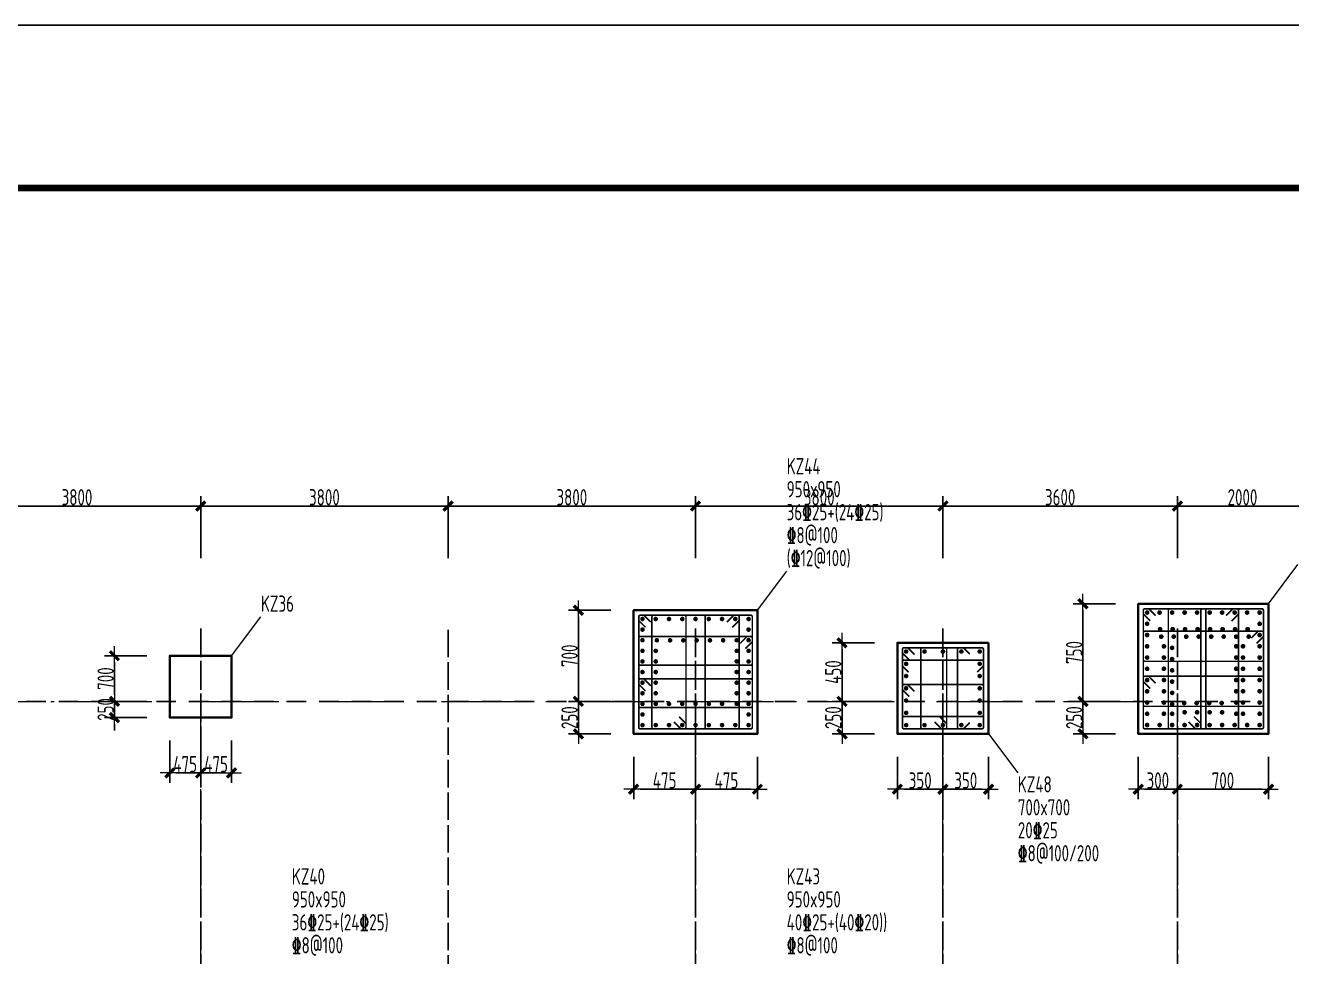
# Model space of a CAD drawing. Header units: millimetres. Extents: x 539196 to 807275, y 431843 to 1156631.
# Drawn here: x 632175 to 651624, y 1006237 to 1020543 of the extents above; entities that cross this region are included whole.
import ezdxf
from ezdxf.enums import TextEntityAlignment as Align

# ---------------------------------------------------------------- set-up
doc = ezdxf.new("R2010")
doc.units = ezdxf.units.MM
doc.header["$MEASUREMENT"] = 0
for name, pattern in [('DOTE', [2.42, 2, -0.2, 0.02, -0.2]), ('点划线', [1850, 1200, -300, 50, -300]), ('虚线', [500, 300, -200])]:
    doc.linetypes.add(name, pattern=pattern)
doc.layers.add('DOTE', color=1, linetype='DOTE')
doc.layers.add('PUB_TITLE', color=4, linetype='Continuous')
for name, color, linetype, lineweight in [('柱尺寸标注', 3, 'Continuous', 18), ('柱标注引线', 2, 'Continuous', 18), ('柱箍筋', 1, 'Continuous', 25), ('柱纵筋', 1, 'Continuous', 70), ('柱集中标注', 2, 'Continuous', 18), ('砼柱', 2, 'Continuous', 35), ('网格', 9, '点划线', 18), ('轴线标注', 3, 'Continuous', 18)]:
    doc.layers.add(name, color=color, linetype=linetype, lineweight=lineweight)
doc.styles.add('样式 1_yjk_yjk_yjk_yjk_yjk', font='yjkeng.shx', dxfattribs={"width": 0.7, "bigfont": 'yjkchn.shx'})
doc.dimstyles.new('盈建科结构_yjk_yjk_yjk_yjk_yjk', dxfattribs={"dimscale": 100, "dimtxt": 2.5, "dimasz": 1, "dimexe": 1.5, "dimexo": 0.625, "dimgap": 0.1, "dimtad": 1, "dimdec": 0, "dimrnd": 1, "dimzin": 0, "dimdsep": 46, "dimtxsty": '样式 1_yjk_yjk_yjk_yjk_yjk', "dimblk": '_yjkbk', "dimblk1": 'ARCHTICK', "dimblk2": 'ARCHTICK', "dimcen": 0.09, "dimadec": 0, "dimazin": 0, "dimtfac": 1, "dimtdec": 4, "dimtix": 1, "dimtmove": 2, "dimatfit": 3, "dimfxl": 0, "dimtolj": 1, "dimtzin": 0, "dimarcsym": 0})

# ---------------------------------------------------------------- blocks, each defined once
blk = doc.blocks.new('_yjkbk')
blk.add_line((-1, 0), (1.5, 0))
blk.add_lwpolyline([(-0.7, -0.7, 0.5, 0.5, 0), (0.7, 0.7, 0.5, 0.5, 0)], format="xyseb")
blk = doc.blocks.new('*D1696')
at = {"layer": 'Defpoints', "color": 0}
for p in [(634393, 1009909), (634868, 1009909), (634868, 1009059)]:
    blk.add_point(p, dxfattribs=at)
at = {"layer": '柱尺寸标注', "color": 0, "lineweight": -2}
for p, q in [((634393, 1009559), (634393, 1008909)), ((634868, 1009559), (634868, 1008909)), ((634493, 1009059), (634768, 1009059))]:
    blk.add_line(p, q, dxfattribs=at)
at = {"layer": '柱尺寸标注', "color": 0, "lineweight": -2, "xscale": 100, "yscale": 100, "zscale": 100, "rotation": 180}
blk.add_blockref('_yjkbk', (634393, 1009059), dxfattribs=at)
at = {"layer": '柱尺寸标注', "color": 0, "lineweight": -2, "xscale": 100, "yscale": 100, "zscale": 100}
blk.add_blockref('_yjkbk', (634868, 1009059), dxfattribs=at)
at = {"layer": '柱尺寸标注', "color": 0, "insert": (634630, 1009194), "char_height": 250, "attachment_point": 5, "style": '样式 1_yjk_yjk_yjk_yjk_yjk'}
blk.add_mtext('\\A1;475', dxfattribs=at)
blk = doc.blocks.new('_ARCHTICK')
at = {"color": 0, "linetype": 'ByBlock', "const_width": 0.15}
blk.add_lwpolyline([(-0.5, -0.5), (0.5, 0.5)], dxfattribs=at)
blk = doc.blocks.new('*D1697')
at = {"layer": 'Defpoints', "color": 0}
for p in [(634868, 1009909), (635343, 1009909), (635343, 1009059)]:
    blk.add_point(p, dxfattribs=at)
at = {"layer": '柱尺寸标注', "color": 0, "lineweight": -2}
for p, q in [((634868, 1009559), (634868, 1008909)), ((635343, 1009559), (635343, 1008909)), ((634968, 1009059), (635243, 1009059))]:
    blk.add_line(p, q, dxfattribs=at)
at = {"layer": '柱尺寸标注', "color": 0, "lineweight": -2, "xscale": 100, "yscale": 100, "zscale": 100, "rotation": 180}
blk.add_blockref('_yjkbk', (634868, 1009059), dxfattribs=at)
at = {"layer": '柱尺寸标注', "color": 0, "lineweight": -2, "xscale": 100, "yscale": 100, "zscale": 100}
blk.add_blockref('_yjkbk', (635343, 1009059), dxfattribs=at)
at = {"layer": '柱尺寸标注', "color": 0, "insert": (635105, 1009194), "char_height": 250, "attachment_point": 5, "style": '样式 1_yjk_yjk_yjk_yjk_yjk'}
blk.add_mtext('\\A1;475', dxfattribs=at)
blk = doc.blocks.new('*D1698')
at = {"layer": 'Defpoints', "color": 0}
for p in [(634393, 1010859), (633543, 1010159), (634393, 1010159)]:
    blk.add_point(p, dxfattribs=at)
at = {"layer": '柱尺寸标注', "color": 0, "lineweight": -2}
for p, q in [((634043, 1010859), (633393, 1010859)), ((633543, 1010759), (633543, 1010259)), ((634043, 1010159), (633393, 1010159))]:
    blk.add_line(p, q, dxfattribs=at)
at = {"layer": '柱尺寸标注', "color": 0, "lineweight": -2, "xscale": 100, "yscale": 100, "zscale": 100}
for p, rotation in [((633543, 1010859), 90), ((633543, 1010159), 270)]:
    blk.add_blockref('_yjkbk', p, dxfattribs=dict(at, rotation=rotation))
at = {"layer": '柱尺寸标注', "color": 0, "insert": (633408, 1010509), "char_height": 250, "attachment_point": 5, "rotation": 90, "style": '样式 1_yjk_yjk_yjk_yjk_yjk'}
blk.add_mtext('\\A1;700', dxfattribs=at)
blk = doc.blocks.new('*D1699')
at = {"layer": 'Defpoints', "color": 0}
for p in [(634393, 1010159), (633543, 1009909), (634393, 1009909)]:
    blk.add_point(p, dxfattribs=at)
at = {"layer": '柱尺寸标注', "color": 0, "lineweight": -2}
for p, q in [((633543, 1010259), (633543, 1010359)), ((634043, 1010159), (633393, 1010159)), ((633543, 1010159), (633543, 1009909)), ((634043, 1009909), (633393, 1009909)), ((633543, 1009809), (633543, 1009709))]:
    blk.add_line(p, q, dxfattribs=at)
at = {"layer": '柱尺寸标注', "color": 0, "lineweight": -2, "xscale": 100, "yscale": 100, "zscale": 100}
for p, rotation in [((633543, 1010159), 270), ((633543, 1009909), 90)]:
    blk.add_blockref('_yjkbk', p, dxfattribs=dict(at, rotation=rotation))
at = {"layer": '柱尺寸标注', "color": 0, "insert": (633408, 1010034), "char_height": 250, "attachment_point": 5, "rotation": 90, "style": '样式 1_yjk_yjk_yjk_yjk_yjk'}
blk.add_mtext('\\A1;250', dxfattribs=at)
blk = doc.blocks.new('*D1712')
at = {"layer": 'Defpoints', "color": 0}
for p in [(641518, 1009659), (642468, 1009659), (642468, 1008809)]:
    blk.add_point(p, dxfattribs=at)
at = {"layer": '柱尺寸标注', "color": 0, "lineweight": -2}
for p, q in [((641518, 1009309), (641518, 1008659)), ((642468, 1009309), (642468, 1008659)), ((641618, 1008809), (642368, 1008809))]:
    blk.add_line(p, q, dxfattribs=at)
at = {"layer": '柱尺寸标注', "color": 0, "lineweight": -2, "xscale": 100, "yscale": 100, "zscale": 100, "rotation": 180}
blk.add_blockref('_yjkbk', (641518, 1008809), dxfattribs=at)
at = {"layer": '柱尺寸标注', "color": 0, "lineweight": -2, "xscale": 100, "yscale": 100, "zscale": 100}
blk.add_blockref('_yjkbk', (642468, 1008809), dxfattribs=at)
at = {"layer": '柱尺寸标注', "color": 0, "insert": (641993, 1008944), "char_height": 250, "attachment_point": 5, "style": '样式 1_yjk_yjk_yjk_yjk_yjk'}
blk.add_mtext('\\A1;475', dxfattribs=at)
blk = doc.blocks.new('*D1713')
at = {"layer": 'Defpoints', "color": 0}
for p in [(642468, 1009659), (643418, 1009659), (643418, 1008809)]:
    blk.add_point(p, dxfattribs=at)
at = {"layer": '柱尺寸标注', "color": 0, "lineweight": -2}
for p, q in [((642468, 1009309), (642468, 1008659)), ((643418, 1009309), (643418, 1008659)), ((642568, 1008809), (643318, 1008809))]:
    blk.add_line(p, q, dxfattribs=at)
at = {"layer": '柱尺寸标注', "color": 0, "lineweight": -2, "xscale": 100, "yscale": 100, "zscale": 100, "rotation": 180}
blk.add_blockref('_yjkbk', (642468, 1008809), dxfattribs=at)
at = {"layer": '柱尺寸标注', "color": 0, "lineweight": -2, "xscale": 100, "yscale": 100, "zscale": 100}
blk.add_blockref('_yjkbk', (643418, 1008809), dxfattribs=at)
at = {"layer": '柱尺寸标注', "color": 0, "insert": (642943, 1008944), "char_height": 250, "attachment_point": 5, "style": '样式 1_yjk_yjk_yjk_yjk_yjk'}
blk.add_mtext('\\A1;475', dxfattribs=at)
blk = doc.blocks.new('*D1714')
at = {"layer": 'Defpoints', "color": 0}
for p in [(641518, 1011559), (640668, 1010159), (641518, 1010159)]:
    blk.add_point(p, dxfattribs=at)
at = {"layer": '柱尺寸标注', "color": 0, "lineweight": -2}
for p, q in [((641168, 1011559), (640518, 1011559)), ((640668, 1011459), (640668, 1010259)), ((641168, 1010159), (640518, 1010159))]:
    blk.add_line(p, q, dxfattribs=at)
at = {"layer": '柱尺寸标注', "color": 0, "lineweight": -2, "xscale": 100, "yscale": 100, "zscale": 100}
for p, rotation in [((640668, 1011559), 90), ((640668, 1010159), 270)]:
    blk.add_blockref('_yjkbk', p, dxfattribs=dict(at, rotation=rotation))
at = {"layer": '柱尺寸标注', "color": 0, "insert": (640533, 1010859), "char_height": 250, "attachment_point": 5, "rotation": 90, "style": '样式 1_yjk_yjk_yjk_yjk_yjk'}
blk.add_mtext('\\A1;700', dxfattribs=at)
blk = doc.blocks.new('*D1715')
at = {"layer": 'Defpoints', "color": 0}
for p in [(641518, 1010159), (640668, 1009659), (641518, 1009659)]:
    blk.add_point(p, dxfattribs=at)
at = {"layer": '柱尺寸标注', "color": 0, "lineweight": -2}
for p, q in [((641168, 1010159), (640518, 1010159)), ((640668, 1010059), (640668, 1009759)), ((641168, 1009659), (640518, 1009659))]:
    blk.add_line(p, q, dxfattribs=at)
at = {"layer": '柱尺寸标注', "color": 0, "lineweight": -2, "xscale": 100, "yscale": 100, "zscale": 100}
for p, rotation in [((640668, 1010159), 90), ((640668, 1009659), 270)]:
    blk.add_blockref('_yjkbk', p, dxfattribs=dict(at, rotation=rotation))
at = {"layer": '柱尺寸标注', "color": 0, "insert": (640533, 1009909), "char_height": 250, "attachment_point": 5, "rotation": 90, "style": '样式 1_yjk_yjk_yjk_yjk_yjk'}
blk.add_mtext('\\A1;250', dxfattribs=at)
blk = doc.blocks.new('*D1856')
at = {"layer": 'Defpoints', "color": 0}
for p in [(645568, 1009659), (646268, 1009659), (646268, 1008809)]:
    blk.add_point(p, dxfattribs=at)
at = {"layer": '柱尺寸标注', "color": 0, "lineweight": -2}
for p, q in [((645568, 1009309), (645568, 1008659)), ((646268, 1009309), (646268, 1008659)), ((645668, 1008809), (646168, 1008809))]:
    blk.add_line(p, q, dxfattribs=at)
at = {"layer": '柱尺寸标注', "color": 0, "lineweight": -2, "xscale": 100, "yscale": 100, "zscale": 100, "rotation": 180}
blk.add_blockref('_yjkbk', (645568, 1008809), dxfattribs=at)
at = {"layer": '柱尺寸标注', "color": 0, "lineweight": -2, "xscale": 100, "yscale": 100, "zscale": 100}
blk.add_blockref('_yjkbk', (646268, 1008809), dxfattribs=at)
at = {"layer": '柱尺寸标注', "color": 0, "insert": (645918, 1008944), "char_height": 250, "attachment_point": 5, "style": '样式 1_yjk_yjk_yjk_yjk_yjk'}
blk.add_mtext('\\A1;350', dxfattribs=at)
blk = doc.blocks.new('*D1857')
at = {"layer": 'Defpoints', "color": 0}
for p in [(646268, 1009659), (646968, 1009659), (646968, 1008809)]:
    blk.add_point(p, dxfattribs=at)
at = {"layer": '柱尺寸标注', "color": 0, "lineweight": -2}
for p, q in [((646268, 1009309), (646268, 1008659)), ((646968, 1009309), (646968, 1008659)), ((646368, 1008809), (646868, 1008809))]:
    blk.add_line(p, q, dxfattribs=at)
at = {"layer": '柱尺寸标注', "color": 0, "lineweight": -2, "xscale": 100, "yscale": 100, "zscale": 100, "rotation": 180}
blk.add_blockref('_yjkbk', (646268, 1008809), dxfattribs=at)
at = {"layer": '柱尺寸标注', "color": 0, "lineweight": -2, "xscale": 100, "yscale": 100, "zscale": 100}
blk.add_blockref('_yjkbk', (646968, 1008809), dxfattribs=at)
at = {"layer": '柱尺寸标注', "color": 0, "insert": (646618, 1008944), "char_height": 250, "attachment_point": 5, "style": '样式 1_yjk_yjk_yjk_yjk_yjk'}
blk.add_mtext('\\A1;350', dxfattribs=at)
blk = doc.blocks.new('*D1858')
at = {"layer": 'Defpoints', "color": 0}
for p in [(645568, 1011059), (644718, 1010159), (645568, 1010159)]:
    blk.add_point(p, dxfattribs=at)
at = {"layer": '柱尺寸标注', "color": 0, "lineweight": -2}
for p, q in [((645218, 1011059), (644568, 1011059)), ((644718, 1010959), (644718, 1010259)), ((645218, 1010159), (644568, 1010159))]:
    blk.add_line(p, q, dxfattribs=at)
at = {"layer": '柱尺寸标注', "color": 0, "lineweight": -2, "xscale": 100, "yscale": 100, "zscale": 100}
for p, rotation in [((644718, 1011059), 90), ((644718, 1010159), 270)]:
    blk.add_blockref('_yjkbk', p, dxfattribs=dict(at, rotation=rotation))
at = {"layer": '柱尺寸标注', "color": 0, "insert": (644583, 1010609), "char_height": 250, "attachment_point": 5, "rotation": 90, "style": '样式 1_yjk_yjk_yjk_yjk_yjk'}
blk.add_mtext('\\A1;450', dxfattribs=at)
blk = doc.blocks.new('*D1859')
at = {"layer": 'Defpoints', "color": 0}
for p in [(645568, 1010159), (644718, 1009659), (645568, 1009659)]:
    blk.add_point(p, dxfattribs=at)
at = {"layer": '柱尺寸标注', "color": 0, "lineweight": -2}
for p, q in [((645218, 1010159), (644568, 1010159)), ((644718, 1010059), (644718, 1009759)), ((645218, 1009659), (644568, 1009659))]:
    blk.add_line(p, q, dxfattribs=at)
at = {"layer": '柱尺寸标注', "color": 0, "lineweight": -2, "xscale": 100, "yscale": 100, "zscale": 100}
for p, rotation in [((644718, 1010159), 90), ((644718, 1009659), 270)]:
    blk.add_blockref('_yjkbk', p, dxfattribs=dict(at, rotation=rotation))
at = {"layer": '柱尺寸标注', "color": 0, "insert": (644583, 1009909), "char_height": 250, "attachment_point": 5, "rotation": 90, "style": '样式 1_yjk_yjk_yjk_yjk_yjk'}
blk.add_mtext('\\A1;250', dxfattribs=at)
blk = doc.blocks.new('*D1872')
at = {"layer": 'Defpoints', "color": 0}
for p in [(649268, 1009659), (649868, 1009659), (649868, 1008809)]:
    blk.add_point(p, dxfattribs=at)
at = {"layer": '柱尺寸标注', "color": 0, "lineweight": -2}
for p, q in [((649268, 1009309), (649268, 1008659)), ((649868, 1009309), (649868, 1008659)), ((649368, 1008809), (649768, 1008809))]:
    blk.add_line(p, q, dxfattribs=at)
at = {"layer": '柱尺寸标注', "color": 0, "lineweight": -2, "xscale": 100, "yscale": 100, "zscale": 100, "rotation": 180}
blk.add_blockref('_yjkbk', (649268, 1008809), dxfattribs=at)
at = {"layer": '柱尺寸标注', "color": 0, "lineweight": -2, "xscale": 100, "yscale": 100, "zscale": 100}
blk.add_blockref('_yjkbk', (649868, 1008809), dxfattribs=at)
at = {"layer": '柱尺寸标注', "color": 0, "insert": (649568, 1008944), "char_height": 250, "attachment_point": 5, "style": '样式 1_yjk_yjk_yjk_yjk_yjk'}
blk.add_mtext('\\A1;300', dxfattribs=at)
blk = doc.blocks.new('*D1873')
at = {"layer": 'Defpoints', "color": 0}
for p in [(649868, 1009659), (651268, 1009659), (651268, 1008809)]:
    blk.add_point(p, dxfattribs=at)
at = {"layer": '柱尺寸标注', "color": 0, "lineweight": -2}
for p, q in [((649868, 1009309), (649868, 1008659)), ((651268, 1009309), (651268, 1008659)), ((649968, 1008809), (651168, 1008809))]:
    blk.add_line(p, q, dxfattribs=at)
at = {"layer": '柱尺寸标注', "color": 0, "lineweight": -2, "xscale": 100, "yscale": 100, "zscale": 100, "rotation": 180}
blk.add_blockref('_yjkbk', (649868, 1008809), dxfattribs=at)
at = {"layer": '柱尺寸标注', "color": 0, "lineweight": -2, "xscale": 100, "yscale": 100, "zscale": 100}
blk.add_blockref('_yjkbk', (651268, 1008809), dxfattribs=at)
at = {"layer": '柱尺寸标注', "color": 0, "insert": (650568, 1008944), "char_height": 250, "attachment_point": 5, "style": '样式 1_yjk_yjk_yjk_yjk_yjk'}
blk.add_mtext('\\A1;700', dxfattribs=at)
blk = doc.blocks.new('*D1874')
at = {"layer": 'Defpoints', "color": 0}
for p in [(649268, 1011659), (648418, 1010159), (649268, 1010159)]:
    blk.add_point(p, dxfattribs=at)
at = {"layer": '柱尺寸标注', "color": 0, "lineweight": -2}
for p, q in [((648918, 1011659), (648268, 1011659)), ((648418, 1011559), (648418, 1010259)), ((648918, 1010159), (648268, 1010159))]:
    blk.add_line(p, q, dxfattribs=at)
at = {"layer": '柱尺寸标注', "color": 0, "lineweight": -2, "xscale": 100, "yscale": 100, "zscale": 100}
for p, rotation in [((648418, 1011659), 90), ((648418, 1010159), 270)]:
    blk.add_blockref('_yjkbk', p, dxfattribs=dict(at, rotation=rotation))
at = {"layer": '柱尺寸标注', "color": 0, "insert": (648283, 1010909), "char_height": 250, "attachment_point": 5, "rotation": 90, "style": '样式 1_yjk_yjk_yjk_yjk_yjk'}
blk.add_mtext('\\A1;750', dxfattribs=at)
blk = doc.blocks.new('*D1875')
at = {"layer": 'Defpoints', "color": 0}
for p in [(649268, 1010159), (648418, 1009659), (649268, 1009659)]:
    blk.add_point(p, dxfattribs=at)
at = {"layer": '柱尺寸标注', "color": 0, "lineweight": -2}
for p, q in [((648918, 1010159), (648268, 1010159)), ((648418, 1010059), (648418, 1009759)), ((648918, 1009659), (648268, 1009659))]:
    blk.add_line(p, q, dxfattribs=at)
at = {"layer": '柱尺寸标注', "color": 0, "lineweight": -2, "xscale": 100, "yscale": 100, "zscale": 100}
for p, rotation in [((648418, 1010159), 90), ((648418, 1009659), 270)]:
    blk.add_blockref('_yjkbk', p, dxfattribs=dict(at, rotation=rotation))
at = {"layer": '柱尺寸标注', "color": 0, "insert": (648283, 1009909), "char_height": 250, "attachment_point": 5, "rotation": 90, "style": '样式 1_yjk_yjk_yjk_yjk_yjk'}
blk.add_mtext('\\A1;250', dxfattribs=at)
blk = doc.blocks.new('*D36')
at = {"layer": 'Defpoints', "color": 0}
for p in [(634868, 1013159), (631068, 1010159), (634868, 1010159)]:
    blk.add_point(p, dxfattribs=at)
at = {"layer": '轴线标注', "color": 0, "lineweight": -2}
for p, q in [((631068, 1012359), (631068, 1013309)), ((634868, 1012359), (634868, 1013309)), ((631168, 1013159), (634768, 1013159))]:
    blk.add_line(p, q, dxfattribs=at)
at = {"layer": '轴线标注', "color": 0, "lineweight": -2, "xscale": 100, "yscale": 100, "zscale": 100, "rotation": 180}
blk.add_blockref('_yjkbk', (631068, 1013159), dxfattribs=at)
at = {"layer": '轴线标注', "color": 0, "lineweight": -2, "xscale": 100, "yscale": 100, "zscale": 100}
blk.add_blockref('_yjkbk', (634868, 1013159), dxfattribs=at)
at = {"layer": '轴线标注', "color": 0, "insert": (632968, 1013294), "char_height": 250, "attachment_point": 5, "style": '样式 1_yjk_yjk_yjk_yjk_yjk'}
blk.add_mtext('\\A1;3800', dxfattribs=at)
blk = doc.blocks.new('*D38')
at = {"layer": 'Defpoints', "color": 0}
for p in [(638668, 1013159), (634868, 1010159), (638668, 1010159)]:
    blk.add_point(p, dxfattribs=at)
at = {"layer": '轴线标注', "color": 0, "lineweight": -2}
for p, q in [((634868, 1012359), (634868, 1013309)), ((638668, 1012359), (638668, 1013309)), ((634968, 1013159), (638568, 1013159))]:
    blk.add_line(p, q, dxfattribs=at)
at = {"layer": '轴线标注', "color": 0, "lineweight": -2, "xscale": 100, "yscale": 100, "zscale": 100, "rotation": 180}
blk.add_blockref('_yjkbk', (634868, 1013159), dxfattribs=at)
at = {"layer": '轴线标注', "color": 0, "lineweight": -2, "xscale": 100, "yscale": 100, "zscale": 100}
blk.add_blockref('_yjkbk', (638668, 1013159), dxfattribs=at)
at = {"layer": '轴线标注', "color": 0, "insert": (636768, 1013294), "char_height": 250, "attachment_point": 5, "style": '样式 1_yjk_yjk_yjk_yjk_yjk'}
blk.add_mtext('\\A1;3800', dxfattribs=at)
blk = doc.blocks.new('*D40')
at = {"layer": 'Defpoints', "color": 0}
for p in [(642468, 1013159), (638668, 1010159), (642468, 1010159)]:
    blk.add_point(p, dxfattribs=at)
at = {"layer": '轴线标注', "color": 0, "lineweight": -2}
for p, q in [((638668, 1012359), (638668, 1013309)), ((642468, 1012359), (642468, 1013309)), ((638768, 1013159), (642368, 1013159))]:
    blk.add_line(p, q, dxfattribs=at)
at = {"layer": '轴线标注', "color": 0, "lineweight": -2, "xscale": 100, "yscale": 100, "zscale": 100, "rotation": 180}
blk.add_blockref('_yjkbk', (638668, 1013159), dxfattribs=at)
at = {"layer": '轴线标注', "color": 0, "lineweight": -2, "xscale": 100, "yscale": 100, "zscale": 100}
blk.add_blockref('_yjkbk', (642468, 1013159), dxfattribs=at)
at = {"layer": '轴线标注', "color": 0, "insert": (640568, 1013294), "char_height": 250, "attachment_point": 5, "style": '样式 1_yjk_yjk_yjk_yjk_yjk'}
blk.add_mtext('\\A1;3800', dxfattribs=at)
blk = doc.blocks.new('*D42')
at = {"layer": 'Defpoints', "color": 0}
for p in [(646268, 1013159), (642468, 1010159), (646268, 1010159)]:
    blk.add_point(p, dxfattribs=at)
at = {"layer": '轴线标注', "color": 0, "lineweight": -2}
for p, q in [((642468, 1012359), (642468, 1013309)), ((646268, 1012359), (646268, 1013309)), ((642568, 1013159), (646168, 1013159))]:
    blk.add_line(p, q, dxfattribs=at)
at = {"layer": '轴线标注', "color": 0, "lineweight": -2, "xscale": 100, "yscale": 100, "zscale": 100, "rotation": 180}
blk.add_blockref('_yjkbk', (642468, 1013159), dxfattribs=at)
at = {"layer": '轴线标注', "color": 0, "lineweight": -2, "xscale": 100, "yscale": 100, "zscale": 100}
blk.add_blockref('_yjkbk', (646268, 1013159), dxfattribs=at)
at = {"layer": '轴线标注', "color": 0, "insert": (644368, 1013294), "char_height": 250, "attachment_point": 5, "style": '样式 1_yjk_yjk_yjk_yjk_yjk'}
blk.add_mtext('\\A1;3800', dxfattribs=at)
blk = doc.blocks.new('*D44')
at = {"layer": 'Defpoints', "color": 0}
for p in [(649868, 1013159), (646268, 1010159), (649868, 1010159)]:
    blk.add_point(p, dxfattribs=at)
at = {"layer": '轴线标注', "color": 0, "lineweight": -2}
for p, q in [((646268, 1012359), (646268, 1013309)), ((649868, 1012359), (649868, 1013309)), ((646368, 1013159), (649768, 1013159))]:
    blk.add_line(p, q, dxfattribs=at)
at = {"layer": '轴线标注', "color": 0, "lineweight": -2, "xscale": 100, "yscale": 100, "zscale": 100, "rotation": 180}
blk.add_blockref('_yjkbk', (646268, 1013159), dxfattribs=at)
at = {"layer": '轴线标注', "color": 0, "lineweight": -2, "xscale": 100, "yscale": 100, "zscale": 100}
blk.add_blockref('_yjkbk', (649868, 1013159), dxfattribs=at)
at = {"layer": '轴线标注', "color": 0, "insert": (648068, 1013294), "char_height": 250, "attachment_point": 5, "style": '样式 1_yjk_yjk_yjk_yjk_yjk'}
blk.add_mtext('\\A1;3600', dxfattribs=at)
blk = doc.blocks.new('*D46')
at = {"layer": 'Defpoints', "color": 0}
for p in [(651868, 1013159), (649868, 1010159), (651868, 1010159)]:
    blk.add_point(p, dxfattribs=at)
at = {"layer": '轴线标注', "color": 0, "lineweight": -2}
for p, q in [((649868, 1012359), (649868, 1013309)), ((651868, 1012359), (651868, 1013309)), ((649968, 1013159), (651768, 1013159))]:
    blk.add_line(p, q, dxfattribs=at)
at = {"layer": '轴线标注', "color": 0, "lineweight": -2, "xscale": 100, "yscale": 100, "zscale": 100, "rotation": 180}
blk.add_blockref('_yjkbk', (649868, 1013159), dxfattribs=at)
at = {"layer": '轴线标注', "color": 0, "lineweight": -2, "xscale": 100, "yscale": 100, "zscale": 100}
blk.add_blockref('_yjkbk', (651868, 1013159), dxfattribs=at)
at = {"layer": '轴线标注', "color": 0, "insert": (650868, 1013294), "char_height": 250, "attachment_point": 5, "style": '样式 1_yjk_yjk_yjk_yjk_yjk'}
blk.add_mtext('\\A1;2000', dxfattribs=at)
blk = doc.blocks.new('jzzw')
at = {"layer": 'DOTE', "color": 1, "linetype": '虚线'}
for p, q in [((936386, 872027), (936386, 890469)), ((936386, 890469), (936386, 834829)), ((940186, 852149), (940186, 890469)), ((940186, 872027), (940186, 890469)), ((943986, 872027), (943986, 890469)), ((943986, 890469), (943986, 834829)), ((947786, 872027), (947786, 890469)), ((947786, 890469), (947786, 834829)), ((951386, 872027), (951386, 890469)), ((951386, 890469), (951386, 834829)), ((952506, 889349), (912186, 889349)), ((952506, 889349), (912186, 889349)), ((952506, 889349), (912186, 889349)), ((952506, 889349), (912186, 889349))]:
    blk.add_line(p, q, dxfattribs=at)

msp = doc.modelspace()

# ---------------------------------------------------------------- linework, layer by layer
at = {"layer": 'PUB_TITLE'}
msp.add_lwpolyline([(603402.6, 936443), (662802.6, 936443), (662802.6, 1020543), (603402.6, 1020543)], close=True, dxfattribs=at)
at = {"layer": 'PUB_TITLE', "const_width": 100}
msp.add_lwpolyline([(604402.6, 937443), (661802.6, 937443), (661802.6, 1018043), (604402.6, 1018043)], close=True, dxfattribs=at)
at = {"layer": '柱标注引线'}
for p, q in [((643417.6, 1011559.2), (643867.6, 1012159.2)), ((651267.6, 1011659.2), (651717.6, 1012259.2)), ((635342.6, 1010859.2), (635792.6, 1011459.2)), ((646967.6, 1009659.2), (647417.6, 1009059.2))]:
    msp.add_line(p, q, dxfattribs=at)
at = {"layer": '柱箍筋', "const_width": 25}
for points in [[(649533.3, 1011476.2), (649434.9, 1011574.6, 0.1989124), (649417.8, 1011581.7), (649369.3, 1011581.7, 0.4142136), (649345.1, 1011557.5), (649345.1, 1009761, 0.4142136), (649369.3, 1009736.7), (651165.8, 1009736.7, 0.4142136), (651190.1, 1009761), (651190.1, 1011557.5, 0.4142136), (651165.8, 1011581.7), (649369.3, 1011581.7, 0.4142136), (649345.1, 1011557.5), (649345.1, 1011509, 0.1989124), (649352.2, 1011491.9), (649450.6, 1011393.5)], [(650041.8, 1009842.2), (650140.3, 1009743.8, 0.1989124), (650157.4, 1009736.7), (650205.8, 1009736.7, 0.4142136), (650230.1, 1009761), (650230.1, 1011557.5, 0.4142136), (650205.8, 1011581.7), (649753.3, 1011581.7, 0.4142136), (649729.1, 1011557.5), (649729.1, 1009761, 0.4142136), (649753.3, 1009736.7), (650205.8, 1009736.7, 0.4142136), (650230.1, 1009761), (650230.1, 1009809.4, 0.1989124), (650223, 1009826.6), (650124.6, 1009925)], [(650617.8, 1011476.2), (650716.3, 1011574.6, -0.1989124), (650733.4, 1011581.7), (650781.8, 1011581.7, -0.4142136), (650806.1, 1011557.5), (650806.1, 1009761, -0.4142136), (650781.8, 1009736.7), (650329.3, 1009736.7, -0.4142136), (650305.1, 1009761), (650305.1, 1011557.5, -0.4142136), (650329.3, 1011581.7), (650781.8, 1011581.7, -0.4142136), (650806.1, 1011557.5), (650806.1, 1011509, -0.1989124), (650799, 1011491.9), (650700.6, 1011393.5)], [(641781.6, 1011376.5), (641683.4, 1011474.8, 0.1989124), (641666.6, 1011481.7), (641618.8, 1011481.7, 0.4142136), (641595.1, 1011458), (641595.1, 1009760.5, 0.4142136), (641618.8, 1009736.7), (643316.3, 1009736.7, 0.4142136), (643340.1, 1009760.5), (643340.1, 1011458, 0.4142136), (643316.3, 1011481.7), (641618.8, 1011481.7, 0.4142136), (641595.1, 1011458), (641595.1, 1011410.2, 0.1989124), (641602, 1011393.5), (641700.3, 1011295.2)], [(642134.8, 1009842), (642233.1, 1009743.7, 0.1989124), (642249.9, 1009736.7), (642297.6, 1009736.7, 0.4142136), (642321.3, 1009760.5), (642321.3, 1011458, 0.4142136), (642297.6, 1011481.7), (641822.6, 1011481.7, 0.4142136), (641798.8, 1011458), (641798.8, 1009760.5, 0.4142136), (641822.6, 1009736.7), (642297.6, 1009736.7, 0.4142136), (642321.3, 1009760.5), (642321.3, 1009808.2, 0.1989124), (642314.4, 1009825), (642216.1, 1009923.3)], [(642949.8, 1011376.5), (643048.1, 1011474.8, -0.1989124), (643064.9, 1011481.7), (643112.6, 1011481.7, -0.4142136), (643136.3, 1011458), (643136.3, 1009760.5, -0.4142136), (643112.6, 1009736.7), (642637.6, 1009736.7, -0.4142136), (642613.8, 1009760.5), (642613.8, 1011458, -0.4142136), (642637.6, 1011481.7), (643112.6, 1011481.7, -0.4142136), (643136.3, 1011458), (643136.3, 1011410.2, -0.1989124), (643129.4, 1011393.5), (643031.1, 1011295.2)], [(643234.9, 1010969.2), (643333.1, 1011067.5, 0.1989124), (643340.1, 1011084.2), (643340.1, 1011132, 0.4142136), (643316.3, 1011155.7), (641618.8, 1011155.7, 0.4142136), (641595.1, 1011132), (641595.1, 1010738.5, 0.4142136), (641618.8, 1010714.7), (643316.3, 1010714.7, 0.4142136), (643340.1, 1010738.5), (643340.1, 1011132, 0.4142136), (643316.3, 1011155.7), (643268.6, 1011155.7, 0.1989124), (643251.8, 1011148.8), (643153.5, 1011050.5)], [(651084.6, 1011047.9), (651183, 1011146.3, 0.1989124), (651190.1, 1011163.4), (651190.1, 1011211.9, 0.4142136), (651165.8, 1011236.1), (649369.3, 1011236.1, 0.4142136), (649345.1, 1011211.9), (649345.1, 1010797.8, 0.4142136), (649369.3, 1010773.5), (651165.8, 1010773.5, 0.4142136), (651190.1, 1010797.8), (651190.1, 1011211.9, 0.4142136), (651165.8, 1011236.1), (651117.4, 1011236.1, 0.1989124), (651100.3, 1011229), (651001.8, 1011130.6)], [(645831.6, 1010876.5), (645733.4, 1010974.8, 0.1989124), (645716.6, 1010981.7), (645668.8, 1010981.7, 0.4142136), (645645.1, 1010958), (645645.1, 1009760.5, 0.4142136), (645668.8, 1009736.7), (646866.3, 1009736.7, 0.4142136), (646890.1, 1009760.5), (646890.1, 1010958, 0.4142136), (646866.3, 1010981.7), (645668.8, 1010981.7, 0.4142136), (645645.1, 1010958), (645645.1, 1010910.2, 0.1989124), (645652, 1010893.5), (645750.3, 1010795.2)], [(646138.5, 1009842), (646236.8, 1009743.7, 0.1989124), (646253.6, 1009736.7), (646301.3, 1009736.7, 0.4142136), (646325.1, 1009760.5), (646325.1, 1010958, 0.4142136), (646301.3, 1010981.7), (645951.3, 1010981.7, 0.4142136), (645927.6, 1010958), (645927.6, 1009760.5, 0.4142136), (645951.3, 1009736.7), (646301.3, 1009736.7, 0.4142136), (646325.1, 1009760.5), (646325.1, 1009808.2, 0.1989124), (646318.1, 1009825), (646219.9, 1009923.3)], [(646679.1, 1009832.1), (646590.7, 1009743.7, -0.131362), (646564.1, 1009736.7), (646516.3, 1009736.7, -0.4142136), (646492.6, 1009760.5), (646492.6, 1010958, -0.4142136), (646516.3, 1010981.7), (646564.1, 1010981.7, -0.131362), (646590.7, 1010974.8), (646679.1, 1010886.4)], [(645740.4, 1010606.9), (645652, 1010695.3, -0.131362), (645645.1, 1010721.9), (645645.1, 1010769.6, -0.4142136), (645668.8, 1010793.4), (646866.3, 1010793.4, -0.4142136), (646890.1, 1010769.6), (646890.1, 1010721.9, -0.131362), (646883.1, 1010695.3), (646794.7, 1010606.9)], [(641700.3, 1010317.2), (641602, 1010415.5, -0.1989124), (641595.1, 1010432.2), (641595.1, 1010480, -0.4142136), (641618.8, 1010503.7), (643316.3, 1010503.7, -0.4142136), (643340.1, 1010480), (643340.1, 1010086.5, -0.4142136), (643316.3, 1010062.7), (641618.8, 1010062.7, -0.4142136), (641595.1, 1010086.5), (641595.1, 1010480, -0.4142136), (641618.8, 1010503.7), (641666.6, 1010503.7, -0.1989124), (641683.4, 1010496.8), (641781.6, 1010398.5)], [(645750.3, 1010230.2), (645652, 1010328.5, -0.1989124), (645645.1, 1010345.2), (645645.1, 1010393, -0.4142136), (645668.8, 1010416.7), (646866.3, 1010416.7, -0.4142136), (646890.1, 1010393), (646890.1, 1009948.8, -0.4142136), (646866.3, 1009925.1), (645668.8, 1009925.1, -0.4142136), (645645.1, 1009948.8), (645645.1, 1010393, -0.4142136), (645668.8, 1010416.7), (645716.6, 1010416.7, -0.1989124), (645733.4, 1010409.8), (645831.6, 1010311.5)], [(649450.6, 1010356.7), (649352.2, 1010455.1, -0.1989124), (649345.1, 1010472.2), (649345.1, 1010520.7, -0.4142136), (649369.3, 1010544.9), (651165.8, 1010544.9, -0.4142136), (651190.1, 1010520.7), (651190.1, 1010106.6, -0.4142136), (651165.8, 1010082.3), (649369.3, 1010082.3, -0.4142136), (649345.1, 1010106.6), (649345.1, 1010520.7, -0.4142136), (649369.3, 1010544.9), (649417.8, 1010544.9, -0.1989124), (649434.9, 1010537.8), (649533.3, 1010439.4)]]:
    msp.add_lwpolyline(points, format="xyb", dxfattribs=at)
at = {"layer": '柱纵筋'}
for points, const_width in [([(649421.6, 1011523.2, 1), (649385.6, 1011523.2, 1)], 36), ([(649613.6, 1011523.2, 1), (649577.6, 1011523.2, 1)], 36), ([(649805.6, 1011523.2, 1), (649769.6, 1011523.2, 1)], 36), ([(649997.6, 1011523.2, 1), (649961.6, 1011523.2, 1)], 36), ([(650189.6, 1011523.2, 1), (650153.6, 1011523.2, 1)], 36), ([(650381.6, 1011523.2, 1), (650345.6, 1011523.2, 1)], 36), ([(650573.6, 1011523.2, 1), (650537.6, 1011523.2, 1)], 36), ([(650765.6, 1011523.2, 1), (650729.6, 1011523.2, 1)], 36), ([(650957.6, 1011523.2, 1), (650921.6, 1011523.2, 1)], 36), ([(651149.6, 1011523.2, 1), (651113.6, 1011523.2, 1)], 36), ([(641670.1, 1011424.2, 1), (641635.1, 1011424.2, 1)], 35), ([(641873.8, 1011424.2, 1), (641838.8, 1011424.2, 1)], 35), ([(642077.6, 1011424.2, 1), (642042.6, 1011424.2, 1)], 35), ([(642281.3, 1011424.2, 1), (642246.3, 1011424.2, 1)], 35), ([(642485.1, 1011424.2, 1), (642450.1, 1011424.2, 1)], 35), ([(642688.8, 1011424.2, 1), (642653.8, 1011424.2, 1)], 35), ([(642892.6, 1011424.2, 1), (642857.6, 1011424.2, 1)], 35), ([(643096.3, 1011424.2, 1), (643061.3, 1011424.2, 1)], 35), ([(643300.1, 1011424.2, 1), (643265.1, 1011424.2, 1)], 35), ([(649421.6, 1011350.4, 1), (649385.6, 1011350.4, 1)], 36), ([(651149.6, 1011350.4, 1), (651113.6, 1011350.4, 1)], 36), ([(641670.1, 1011261.2, 1), (641635.1, 1011261.2, 1)], 35), ([(643300.1, 1011261.2, 1), (643265.1, 1011261.2, 1)], 35), ([(649421.6, 1011177.6, 1), (649385.6, 1011177.6, 1)], 36), ([(649620.7, 1011267.5, 1), (649584.7, 1011267.5, 1)], 36), ([(649637.8, 1011153.4, 1), (649601.8, 1011153.4, 1)], 36), ([(649812.7, 1011267.5, 1), (649776.7, 1011267.5, 1)], 36), ([(649829.8, 1011153.4, 1), (649793.8, 1011153.4, 1)], 36), ([(650004.7, 1011267.5, 1), (649968.7, 1011267.5, 1)], 36), ([(650021.8, 1011153.4, 1), (649985.8, 1011153.4, 1)], 36), ([(650196.7, 1011267.5, 1), (650160.7, 1011267.5, 1)], 36), ([(650213.8, 1011153.4, 1), (650177.8, 1011153.4, 1)], 36), ([(650388.7, 1011267.5, 1), (650352.7, 1011267.5, 1)], 36), ([(650405.8, 1011153.4, 1), (650369.8, 1011153.4, 1)], 36), ([(650580.7, 1011267.5, 1), (650544.7, 1011267.5, 1)], 36), ([(650597.8, 1011153.4, 1), (650561.8, 1011153.4, 1)], 36), ([(650772.7, 1011267.5, 1), (650736.7, 1011267.5, 1)], 36), ([(650789.8, 1011153.4, 1), (650753.8, 1011153.4, 1)], 36), ([(650964.7, 1011267.5, 1), (650928.7, 1011267.5, 1)], 36), ([(650981.8, 1011153.4, 1), (650945.8, 1011153.4, 1)], 36), ([(651149.6, 1011177.6, 1), (651113.6, 1011177.6, 1)], 36), ([(641670.1, 1011098.2, 1), (641635.1, 1011098.2, 1)], 35), ([(641670.1, 1010935.2, 1), (641635.1, 1010935.2, 1)], 35), ([(641873.8, 1010935.2, 1), (641838.8, 1010935.2, 1)], 35), ([(641891, 1011096.5, 1), (641856, 1011096.5, 1)], 35), ([(642094.8, 1011096.5, 1), (642059.8, 1011096.5, 1)], 35), ([(642298.5, 1011096.5, 1), (642263.5, 1011096.5, 1)], 35), ([(642502.3, 1011096.5, 1), (642467.3, 1011096.5, 1)], 35), ([(642706, 1011096.5, 1), (642671, 1011096.5, 1)], 35), ([(642909.8, 1011096.5, 1), (642874.8, 1011096.5, 1)], 35), ([(643117.5, 1011098.2, 1), (643082.5, 1011098.2, 1)], 35), ([(643117.5, 1010935.2, 1), (643082.5, 1010935.2, 1)], 35), ([(643300.1, 1011098.2, 1), (643265.1, 1011098.2, 1)], 35), ([(643300.1, 1010935.2, 1), (643265.1, 1010935.2, 1)], 35), ([(649421.6, 1011004.8, 1), (649385.6, 1011004.8, 1)], 36), ([(649679.1, 1011004.8, 1), (649643.1, 1011004.8, 1)], 36), ([(649805.6, 1010980.6, 1), (649769.6, 1010980.6, 1)], 36), ([(650789.8, 1011004.8, 1), (650753.8, 1011004.8, 1)], 36), ([(650894.1, 1011004.8, 1), (650858.1, 1011004.8, 1)], 36), ([(651149.6, 1011004.8, 1), (651113.6, 1011004.8, 1)], 36), ([(641670.1, 1010772.2, 1), (641635.1, 1010772.2, 1)], 35), ([(641873.8, 1010772.2, 1), (641838.8, 1010772.2, 1)], 35), ([(643117.5, 1010772.2, 1), (643082.5, 1010772.2, 1)], 35), ([(643300.1, 1010772.2, 1), (643265.1, 1010772.2, 1)], 35), ([(645720.1, 1010924.2, 1), (645685.1, 1010924.2, 1)], 35), ([(645720.1, 1010735.9, 1), (645685.1, 1010735.9, 1)], 35), ([(646002.6, 1010924.2, 1), (645967.6, 1010924.2, 1)], 35), ([(646285.1, 1010924.2, 1), (646250.1, 1010924.2, 1)], 35), ([(646567.6, 1010924.2, 1), (646532.6, 1010924.2, 1)], 35), ([(646850.1, 1010924.2, 1), (646815.1, 1010924.2, 1)], 35), ([(646850.1, 1010735.9, 1), (646815.1, 1010735.9, 1)], 35), ([(649421.6, 1010832, 1), (649385.6, 1010832, 1)], 36), ([(649679.1, 1010832, 1), (649643.1, 1010832, 1)], 36), ([(649805.6, 1010807.8, 1), (649769.6, 1010807.8, 1)], 36), ([(650789.8, 1010832, 1), (650753.8, 1010832, 1)], 36), ([(650894.1, 1010832, 1), (650858.1, 1010832, 1)], 36), ([(651149.6, 1010832, 1), (651113.6, 1010832, 1)], 36), ([(641670.1, 1010609.2, 1), (641635.1, 1010609.2, 1)], 35), ([(641873.8, 1010609.2, 1), (641838.8, 1010609.2, 1)], 35), ([(643117.5, 1010609.2, 1), (643082.5, 1010609.2, 1)], 35), ([(643300.1, 1010609.2, 1), (643265.1, 1010609.2, 1)], 35), ([(645720.1, 1010547.6, 1), (645685.1, 1010547.6, 1)], 35), ([(646850.1, 1010547.6, 1), (646815.1, 1010547.6, 1)], 35), ([(649421.6, 1010659.2, 1), (649385.6, 1010659.2, 1)], 36), ([(649679.1, 1010659.2, 1), (649643.1, 1010659.2, 1)], 36), ([(649805.6, 1010635, 1), (649769.6, 1010635, 1)], 36), ([(650789.8, 1010659.2, 1), (650753.8, 1010659.2, 1)], 36), ([(650894.1, 1010659.2, 1), (650858.1, 1010659.2, 1)], 36), ([(651149.6, 1010659.2, 1), (651113.6, 1010659.2, 1)], 36), ([(641670.1, 1010446.2, 1), (641635.1, 1010446.2, 1)], 35), ([(641873.8, 1010446.2, 1), (641838.8, 1010446.2, 1)], 35), ([(643117.5, 1010446.2, 1), (643082.5, 1010446.2, 1)], 35), ([(643300.1, 1010446.2, 1), (643265.1, 1010446.2, 1)], 35), ([(645720.1, 1010359.2, 1), (645685.1, 1010359.2, 1)], 35), ([(646850.1, 1010359.2, 1), (646815.1, 1010359.2, 1)], 35), ([(649421.6, 1010486.4, 1), (649385.6, 1010486.4, 1)], 36), ([(649679.1, 1010486.4, 1), (649643.1, 1010486.4, 1)], 36), ([(649805.6, 1010462.2, 1), (649769.6, 1010462.2, 1)], 36), ([(650789.8, 1010486.4, 1), (650753.8, 1010486.4, 1)], 36), ([(650894.1, 1010486.4, 1), (650858.1, 1010486.4, 1)], 36), ([(651149.6, 1010486.4, 1), (651113.6, 1010486.4, 1)], 36), ([(641670.1, 1010283.2, 1), (641635.1, 1010283.2, 1)], 35), ([(641873.8, 1010283.2, 1), (641838.8, 1010283.2, 1)], 35), ([(643117.5, 1010283.2, 1), (643082.5, 1010283.2, 1)], 35), ([(643300.1, 1010283.2, 1), (643265.1, 1010283.2, 1)], 35), ([(645720.1, 1010170.9, 1), (645685.1, 1010170.9, 1)], 35), ([(646850.1, 1010170.9, 1), (646815.1, 1010170.9, 1)], 35), ([(649421.6, 1010313.6, 1), (649385.6, 1010313.6, 1)], 36), ([(649679.1, 1010313.6, 1), (649643.1, 1010313.6, 1)], 36), ([(649805.6, 1010289.4, 1), (649769.6, 1010289.4, 1)], 36), ([(650789.8, 1010313.6, 1), (650753.8, 1010313.6, 1)], 36), ([(650894.1, 1010313.6, 1), (650858.1, 1010313.6, 1)], 36), ([(651149.6, 1010313.6, 1), (651113.6, 1010313.6, 1)], 36), ([(641670.1, 1010120.2, 1), (641635.1, 1010120.2, 1)], 35), ([(641670.1, 1009957.2, 1), (641635.1, 1009957.2, 1)], 35), ([(641873.8, 1010120.2, 1), (641838.8, 1010120.2, 1)], 35), ([(642077.6, 1010120.2, 1), (642042.6, 1010120.2, 1)], 35), ([(642281.3, 1010120.2, 1), (642246.3, 1010120.2, 1)], 35), ([(642485.1, 1010120.2, 1), (642450.1, 1010120.2, 1)], 35), ([(642688.8, 1010120.2, 1), (642653.8, 1010120.2, 1)], 35), ([(642892.6, 1010120.2, 1), (642857.6, 1010120.2, 1)], 35), ([(643117.5, 1010120.2, 1), (643082.5, 1010120.2, 1)], 35), ([(643300.1, 1010120.2, 1), (643265.1, 1010120.2, 1)], 35), ([(643300.1, 1009957.2, 1), (643265.1, 1009957.2, 1)], 35), ([(645720.1, 1009982.6, 1), (645685.1, 1009982.6, 1)], 35), ([(646850.1, 1009982.6, 1), (646815.1, 1009982.6, 1)], 35), ([(649421.6, 1010140.8, 1), (649385.6, 1010140.8, 1)], 36), ([(649421.6, 1009968, 1), (649385.6, 1009968, 1)], 36), ([(649679.1, 1010140.8, 1), (649643.1, 1010140.8, 1)], 36), ([(649679.1, 1009968, 1), (649643.1, 1009968, 1)], 36), ([(649805.6, 1010116.6, 1), (649769.6, 1010116.6, 1)], 36), ([(649805.6, 1009968, 1), (649769.6, 1009968, 1)], 36), ([(649990.5, 1010133.7, 1), (649954.5, 1010133.7, 1)], 36), ([(649997.6, 1009991.2, 1), (649961.6, 1009991.2, 1)], 36), ([(650182.5, 1010133.7, 1), (650146.5, 1010133.7, 1)], 36), ([(650189.6, 1009991.2, 1), (650153.6, 1009991.2, 1)], 36), ([(650374.5, 1010133.7, 1), (650338.5, 1010133.7, 1)], 36), ([(650381.6, 1009991.2, 1), (650345.6, 1009991.2, 1)], 36), ([(650566.5, 1010133.7, 1), (650530.5, 1010133.7, 1)], 36), ([(650573.6, 1009991.2, 1), (650537.6, 1009991.2, 1)], 36), ([(650789.8, 1010140.8, 1), (650753.8, 1010140.8, 1)], 36), ([(650789.8, 1009968, 1), (650753.8, 1009968, 1)], 36), ([(650894.1, 1010140.8, 1), (650858.1, 1010140.8, 1)], 36), ([(650894.1, 1009968, 1), (650858.1, 1009968, 1)], 36), ([(651149.6, 1010140.8, 1), (651113.6, 1010140.8, 1)], 36), ([(651149.6, 1009968, 1), (651113.6, 1009968, 1)], 36), ([(641670.1, 1009794.2, 1), (641635.1, 1009794.2, 1)], 35), ([(641873.8, 1009794.2, 1), (641838.8, 1009794.2, 1)], 35), ([(642077.6, 1009794.2, 1), (642042.6, 1009794.2, 1)], 35), ([(642281.3, 1009794.2, 1), (642246.3, 1009794.2, 1)], 35), ([(642485.1, 1009794.2, 1), (642450.1, 1009794.2, 1)], 35), ([(642688.8, 1009794.2, 1), (642653.8, 1009794.2, 1)], 35), ([(642892.6, 1009794.2, 1), (642857.6, 1009794.2, 1)], 35), ([(643096.3, 1009794.2, 1), (643061.3, 1009794.2, 1)], 35), ([(643300.1, 1009794.2, 1), (643265.1, 1009794.2, 1)], 35), ([(645720.1, 1009794.2, 1), (645685.1, 1009794.2, 1)], 35), ([(646002.6, 1009794.2, 1), (645967.6, 1009794.2, 1)], 35), ([(646285.1, 1009794.2, 1), (646250.1, 1009794.2, 1)], 35), ([(646567.6, 1009794.2, 1), (646532.6, 1009794.2, 1)], 35), ([(646850.1, 1009794.2, 1), (646815.1, 1009794.2, 1)], 35), ([(649421.6, 1009795.2, 1), (649385.6, 1009795.2, 1)], 36), ([(649613.6, 1009795.2, 1), (649577.6, 1009795.2, 1)], 36), ([(649805.6, 1009795.2, 1), (649769.6, 1009795.2, 1)], 36), ([(649997.6, 1009795.2, 1), (649961.6, 1009795.2, 1)], 36), ([(650189.6, 1009795.2, 1), (650153.6, 1009795.2, 1)], 36), ([(650381.6, 1009795.2, 1), (650345.6, 1009795.2, 1)], 36), ([(650573.6, 1009795.2, 1), (650537.6, 1009795.2, 1)], 36), ([(650765.6, 1009795.2, 1), (650729.6, 1009795.2, 1)], 36), ([(650957.6, 1009795.2, 1), (650921.6, 1009795.2, 1)], 36), ([(651149.6, 1009795.2, 1), (651113.6, 1009795.2, 1)], 36)]:
    msp.add_lwpolyline(points, format="xyb", close=True, dxfattribs=dict(at, const_width=const_width))
at = {"layer": '砼柱'}
for points in [[(643417.6, 1011559.2), (641517.6, 1011559.2), (641517.6, 1009659.2), (643417.6, 1009659.2)], [(651267.6, 1011659.2), (649267.6, 1011659.2), (649267.6, 1009659.2), (651267.6, 1009659.2)], [(646967.6, 1011059.2), (645567.6, 1011059.2), (645567.6, 1009659.2), (646967.6, 1009659.2)], [(635342.6, 1010859.2), (634392.6, 1010859.2), (634392.6, 1009909.2), (635342.6, 1009909.2)]]:
    msp.add_lwpolyline(points, close=True, dxfattribs=at)
at = {"layer": '网格'}
for p, q in [((631067.6, 1010159.2), (634867.6, 1010159.2)), ((634867.6, 1003559.2), (634867.6, 1010159.2)), ((634867.6, 1010159.2), (638667.6, 1010159.2)), ((638667.6, 1010159.2), (642467.6, 1010159.2)), ((642467.6, 1003559.2), (642467.6, 1010159.2)), ((642467.6, 1010159.2), (646267.6, 1010159.2)), ((646267.6, 1003559.2), (646267.6, 1010159.2)), ((646267.6, 1010159.2), (649867.6, 1010159.2)), ((649867.6, 1003559.2), (649867.6, 1010159.2))]:
    msp.add_line(p, q, dxfattribs=at)

# ---------------------------------------------------------------- block references
msp.add_blockref('jzzw', (-301518.2, 120810.3))

# ---------------------------------------------------------------- texts
at = {"layer": '柱集中标注', "linetype": 'Continuous', "style": '样式 1_yjk_yjk_yjk_yjk_yjk', "width": 0.7}
for s, p in [('KZ44', (643867.6, 1013570.2)), ('950x950', (643867.6, 1013217.5)), ('36\x8425+(24\x8425)', (643867.6, 1012864.7)), ('\x848@100', (643867.6, 1012512)), ('(\x8412@100)', (643867.6, 1012159.2)), ('KZ36', (635792.6, 1011459.2)), ('KZ40', (636267.6, 1007270.2)), ('KZ43', (643867.6, 1007270.2)), ('950x950', (636267.6, 1006917.5)), ('950x950', (643867.6, 1006917.5)), ('36\x8425+(24\x8425)', (636267.6, 1006564.7)), ('40\x8425+(40\x8420))', (643867.6, 1006564.7)), ('\x848@100', (636267.6, 1006212)), ('\x848@100', (643867.6, 1006212))]:
    msp.add_text(s, height=250, dxfattribs=at).set_placement(p, align=Align.BOTTOM_LEFT)
for s, p in [('KZ48', (647417.6, 1009009.2)), ('700x700', (647417.6, 1008656.5)), ('20\x8425', (647417.6, 1008303.7)), ('\x848@100/200', (647417.6, 1007951))]:
    msp.add_text(s, height=250, dxfattribs=at).set_placement(p, align=Align.TOP_LEFT)

# ---------------------------------------------------------------- dimensions: what is measured, and where the dimension line sits
at = {"layer": '柱尺寸标注'}
for p1, p2, override, picture, middle in [((649267.6, 1011659.2), (649267.6, 1010159.2), {"dimscale": 100, "dimtxt": 2.5, "dimasz": 1, "dimexe": 1.5, "dimexo": 3.5, "dimgap": 0.1, "dimtad": 1, "dimlfac": 0.5, "dimrnd": 5, "dimdle": 0, "dimfxlon": 0}, '*D1874', (648282.6, 1010909.2)), ((641517.6, 1011559.2), (641517.6, 1010159.2), {"dimscale": 100, "dimtxt": 2.5, "dimasz": 1, "dimexe": 1.5, "dimexo": 3.5, "dimgap": 0.1, "dimtad": 1, "dimlfac": 0.5, "dimrnd": 5, "dimdle": 0, "dimfxlon": 0}, '*D1714', (640532.6, 1010859.2)), ((645567.6, 1011059.2), (645567.6, 1010159.2), {"dimscale": 100, "dimtxt": 2.5, "dimasz": 1, "dimexe": 1.5, "dimexo": 3.5, "dimgap": 0.1, "dimtad": 1, "dimlfac": 0.5, "dimrnd": 5, "dimdle": 0, "dimfxlon": 0}, '*D1858', (644582.6, 1010609.2)), ((634392.6, 1010859.2), (634392.6, 1010159.2), {"dimscale": 100, "dimtxt": 2.5, "dimasz": 1, "dimexe": 1.5, "dimexo": 3.5, "dimgap": 0.1, "dimtad": 1, "dimlfac": 1, "dimrnd": 5, "dimdle": 0, "dimfxlon": 0}, '*D1698', (633407.6, 1010509.2)), ((634392.6, 1010159.2), (634392.6, 1009909.2), {"dimscale": 100, "dimtxt": 2.5, "dimasz": 1, "dimexe": 1.5, "dimexo": 3.5, "dimgap": 0.1, "dimtad": 1, "dimlfac": 1, "dimrnd": 5, "dimdle": 0, "dimfxlon": 0}, '*D1699', (633407.6, 1010034.2)), ((641517.6, 1010159.2), (641517.6, 1009659.2), {"dimscale": 100, "dimtxt": 2.5, "dimasz": 1, "dimexe": 1.5, "dimexo": 3.5, "dimgap": 0.1, "dimtad": 1, "dimlfac": 0.5, "dimrnd": 5, "dimdle": 0, "dimfxlon": 0}, '*D1715', (640532.6, 1009909.2)), ((645567.6, 1010159.2), (645567.6, 1009659.2), {"dimscale": 100, "dimtxt": 2.5, "dimasz": 1, "dimexe": 1.5, "dimexo": 3.5, "dimgap": 0.1, "dimtad": 1, "dimlfac": 0.5, "dimrnd": 5, "dimdle": 0, "dimfxlon": 0}, '*D1859', (644582.6, 1009909.2)), ((649267.6, 1010159.2), (649267.6, 1009659.2), {"dimscale": 100, "dimtxt": 2.5, "dimasz": 1, "dimexe": 1.5, "dimexo": 3.5, "dimgap": 0.1, "dimtad": 1, "dimlfac": 0.5, "dimrnd": 5, "dimdle": 0, "dimfxlon": 0}, '*D1875', (648282.6, 1009909.2)), ((634392.6, 1009909.2), (634867.6, 1009909.2), {"dimscale": 100, "dimtxt": 2.5, "dimasz": 1, "dimexe": 1.5, "dimexo": 3.5, "dimgap": 0.1, "dimtad": 1, "dimlfac": 1, "dimrnd": 5, "dimdle": 0, "dimfxlon": 0}, '*D1696', (634630.1, 1009194.2)), ((634867.6, 1009909.2), (635342.6, 1009909.2), {"dimscale": 100, "dimtxt": 2.5, "dimasz": 1, "dimexe": 1.5, "dimexo": 3.5, "dimgap": 0.1, "dimtad": 1, "dimlfac": 1, "dimrnd": 5, "dimdle": 0, "dimfxlon": 0}, '*D1697', (635105.1, 1009194.2)), ((641517.6, 1009659.2), (642467.6, 1009659.2), {"dimscale": 100, "dimtxt": 2.5, "dimasz": 1, "dimexe": 1.5, "dimexo": 3.5, "dimgap": 0.1, "dimtad": 1, "dimlfac": 0.5, "dimrnd": 5, "dimdle": 0, "dimfxlon": 0}, '*D1712', (641992.6, 1008944.2)), ((642467.6, 1009659.2), (643417.6, 1009659.2), {"dimscale": 100, "dimtxt": 2.5, "dimasz": 1, "dimexe": 1.5, "dimexo": 3.5, "dimgap": 0.1, "dimtad": 1, "dimlfac": 0.5, "dimrnd": 5, "dimdle": 0, "dimfxlon": 0}, '*D1713', (642942.6, 1008944.2)), ((645567.6, 1009659.2), (646267.6, 1009659.2), {"dimscale": 100, "dimtxt": 2.5, "dimasz": 1, "dimexe": 1.5, "dimexo": 3.5, "dimgap": 0.1, "dimtad": 1, "dimlfac": 0.5, "dimrnd": 5, "dimdle": 0, "dimfxlon": 0}, '*D1856', (645917.6, 1008944.2)), ((646267.6, 1009659.2), (646967.6, 1009659.2), {"dimscale": 100, "dimtxt": 2.5, "dimasz": 1, "dimexe": 1.5, "dimexo": 3.5, "dimgap": 0.1, "dimtad": 1, "dimlfac": 0.5, "dimrnd": 5, "dimdle": 0, "dimfxlon": 0}, '*D1857', (646617.6, 1008944.2)), ((649267.6, 1009659.2), (649867.6, 1009659.2), {"dimscale": 100, "dimtxt": 2.5, "dimasz": 1, "dimexe": 1.5, "dimexo": 3.5, "dimgap": 0.1, "dimtad": 1, "dimlfac": 0.5, "dimrnd": 5, "dimdle": 0, "dimfxlon": 0}, '*D1872', (649567.6, 1008944.2)), ((649867.6, 1009659.2), (651267.6, 1009659.2), {"dimscale": 100, "dimtxt": 2.5, "dimasz": 1, "dimexe": 1.5, "dimexo": 3.5, "dimgap": 0.1, "dimtad": 1, "dimlfac": 0.5, "dimrnd": 5, "dimdle": 0, "dimfxlon": 0}, '*D1873', (650567.6, 1008944.2))]:
    dim = msp.add_aligned_dim(p1=p1, p2=p2, distance=-850, dimstyle='盈建科结构_yjk_yjk_yjk_yjk_yjk', override=override, dxfattribs=at)
    dim.commit()
    dim.dimension.update_dxf_attribs({"geometry": picture, "text_midpoint": middle})
at = {"layer": '轴线标注'}
for p1, p2, picture, middle in [((631067.6, 1010159.2), (634867.6, 1010159.2), '*D36', (632967.6, 1013294.2)), ((634867.6, 1010159.2), (638667.6, 1010159.2), '*D38', (636767.6, 1013294.2)), ((638667.6, 1010159.2), (642467.6, 1010159.2), '*D40', (640567.6, 1013294.2)), ((642467.6, 1010159.2), (646267.6, 1010159.2), '*D42', (644367.6, 1013294.2)), ((646267.6, 1010159.2), (649867.6, 1010159.2), '*D44', (648067.6, 1013294.2)), ((649867.6, 1010159.2), (651867.6, 1010159.2), '*D46', (650867.6, 1013294.2))]:
    dim = msp.add_aligned_dim(p1=p1, p2=p2, distance=3000, dimstyle='盈建科结构_yjk_yjk_yjk_yjk_yjk', override={"dimscale": 100, "dimtxt": 2.5, "dimasz": 1, "dimexe": 1.5, "dimexo": 22, "dimgap": 0.1, "dimtad": 1, "dimlfac": 1, "dimrnd": 5, "dimdle": 0, "dimfxlon": 0}, dxfattribs=at)
    dim.commit()
    dim.dimension.update_dxf_attribs({"geometry": picture, "text_midpoint": middle})

doc.saveas('drawing.dxf')
